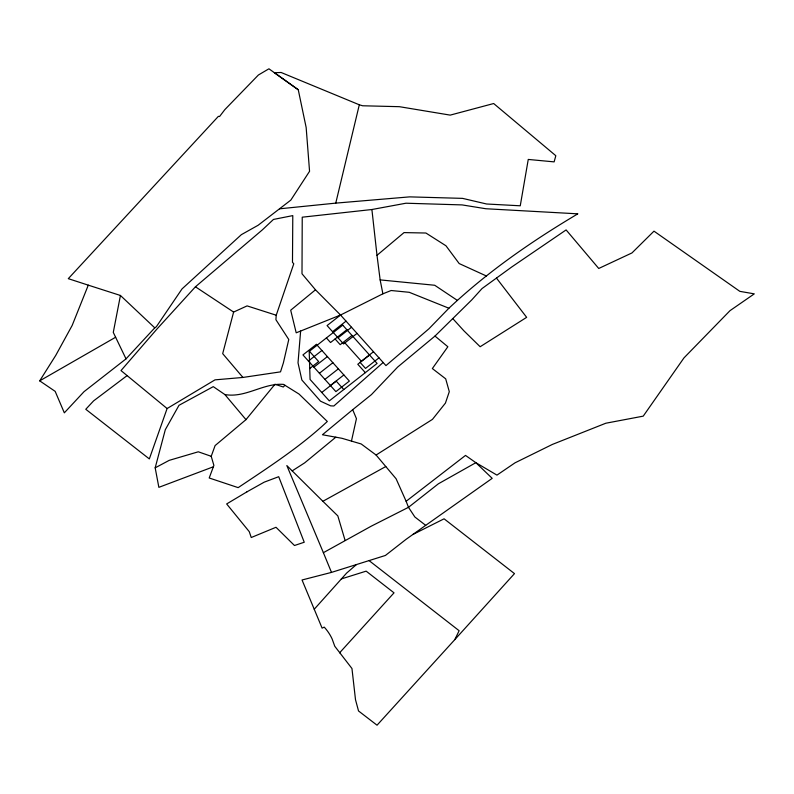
<?xml version="1.0" encoding="UTF-8"?>
<svg xmlns="http://www.w3.org/2000/svg" width="794" height="794" viewBox="0 0 794 794"><rect width="100%" height="100%" fill="white"/><g stroke="black" fill="none" stroke-linecap="round" stroke-linejoin="round"><path stroke-width="1.19" d="M167.107 408.533L121.006 370.57L156.944 329.053L195.433 286.793L262.367 229.853L273.454 219.442L292.788 215.611L292.48 262.348L293.79 263.757L276.233 315.228L275.915 319.724L288.768 339.504L283.369 362.937L280.51 371.86L242.914 377.448L215.005 379.86L167.107 408.533L149.332 458.912L85.772 409.277L93.603 400.871L127.119 375.602M300.628 331.038L298.018 362.838L301.869 380.008L320.508 401.178L330.651 405.853L333.847 405.992L383.145 362.501M120.43 295.467L113.284 332.398L126.028 358.868L84.025 391.67L64.324 412.84L55.173 391.363L39.7 380.852L55.759 355.384L72.165 325.451L88.283 285.155L120.43 295.467L154.77 327.843L156.309 326.791L182.025 288.907L241.366 234.657L258.119 225.268L290.832 200.098L309.561 171.286L306.156 127.497L298.256 89.752L268.928 68.8L258.387 75.013L224.841 109.622L219.581 116.5L218.36 116.371L68.294 278.664L88.283 285.155M351.454 441.087L356.437 418.666L352.695 409.684L371.473 394.578L397.675 367.046L434.983 336.07L471.795 299.864L482.027 288.559L511.733 266.983L566.112 229.923L598.736 268.471L631.974 252.929L653.978 231.153L739.849 291.358L754.3 293.859L730.004 310.662L683.971 357.896L643.229 416.145L605.842 423.222L552.386 444.422L515.058 462.803L496.955 475.12L475.864 462.684L465.512 455.419L406.131 501.282L408.493 507.316L414.865 516.993L425.703 525.34L492.191 478.345L475.864 462.684L438.387 483.794L408.493 507.316L371.175 526.214L323.386 552.684L331.495 572.395L385.408 555.463L406.032 539.364L425.703 525.34M298.256 89.752L274.396 72.74L281.106 72.482L359.305 104.788L335.763 203.125L279.488 208.822M276.233 315.228L247.083 305.889L233.615 312.072L222.687 353.638L242.914 377.448M213.368 466.783L158.86 487.337L155.177 467.835L165.311 429.683L178.987 405.307L213.268 386.638L224.871 394.549L245.981 419.639L215.105 445.573L211.224 456.302L213.884 465.413L209.209 477.988L238.16 487.635C268.888 467.1 300.281 446.764 327.317 421.475L299.03 394.052L283.488 384.385C263.31 382.857 245.415 398.26 224.871 394.549M331.495 572.395L302.038 579.987L322.106 628.133L324.21 627.121L324.954 627.925A52.096 48.196 -10.3 0 1 332.11 638.902L334.78 646.276L351.96 668.518L355.504 699.722L358.531 710.967L377.041 725.2L454.833 639.597L459.121 630.714L369.061 560.594M245.981 419.639L274.992 384.246L283.329 387.015L284.897 385.259M314.235 609.246L346.621 573.089L356.446 564.554M454.833 639.597L514.482 573.615L444.084 518.81L412.82 534.521M339.604 652.827L394.023 592.84L366.153 571.144L341.301 578.945M126.028 358.868L154.77 327.843M448.898 308.221L428.929 328.785L385.953 365.607L340.547 315.029L315.486 289.81L301.998 273.771L302.236 217.189L371.9 209.517L405.972 203.214L462.118 204.912L485.868 208.743L577.834 213.834C531.96 241.098 487.844 271.588 448.898 308.221L409.247 292.301L391.144 290.515L382.887 293.81L340.547 315.029L296.202 332.815L290.693 310.206L315.486 289.81M382.887 293.81L380.147 279.895L377.001 255.311L404.017 232.602L425.912 233.019L445.97 245.783L459.18 263.558L486.533 276.054M335.822 437.186L304.697 462.842L292.202 470.882M352.695 409.684L322.433 434.755L341.956 438.298L361.191 443.965L376.088 455.022L396.097 478.762L406.131 501.282M340.547 315.029L327.078 325.58L343.554 343.941L357.022 333.391M332.567 331.703L346.035 321.143M346.869 329.738L330.532 342.532L326.413 337.936M308.429 361.032L321.898 350.482M338.065 337.817L351.534 327.267M309.739 368.555L318.662 361.558L309.412 351.256M351.99 335.445L340.209 344.675L335.088 338.969M313.918 367.156L327.386 356.605M319.416 373.269L332.885 362.719M324.905 379.393L338.373 368.843M330.393 385.507L343.862 374.957M373.498 351.742L360.029 362.302L365.518 368.416L378.986 357.866M321.769 392.484L336.239 381.14L343.772 389.546M369.567 355.037L357.786 364.257L365.329 372.664M376.088 455.022L432.452 419.381L445.434 403.094L449.295 391.67L445.692 378.827L432.353 368.555L447.856 346.75L434.983 336.07M39.7 380.852L115.656 337.222M323.386 552.684L286.833 465.562L322.88 501.292L385.795 466.535M155.177 467.835L169.221 460.351L198.292 451.796L211.224 456.302M335.763 203.125L409.664 196.872L462.565 198.371L486.593 203.998L520.259 205.795L528.258 159.435L554.123 161.877L555.83 155.723L493.67 103.528L450.208 115.12L399.362 106.684L362.6 105.771L359.305 104.788M380.147 279.895L434.715 285.264L457.394 300.41M195.433 286.793L233.615 312.072M322.88 501.292L337.837 515.911L345.072 540.357M452.858 318.682L463.924 330.84L480.152 346.74L526.65 317.342L496.528 278.158M344.904 342.879L361.379 361.24M371.9 209.517L377.001 255.311M316.409 344.358L302.941 354.918L335.892 391.631L349.36 381.08L316.409 344.358M342.74 325.143L309.203 351.424L310.077 379.453L329.302 400.881L377.1 363.434L342.74 325.143M246.994 491.814L226.657 503.942L249.266 531.662L251.251 537.518L276.004 527.276L294.475 545.508L304.241 542.242L278.704 476.698L264.213 482.157L246.994 491.814"/></g></svg>
